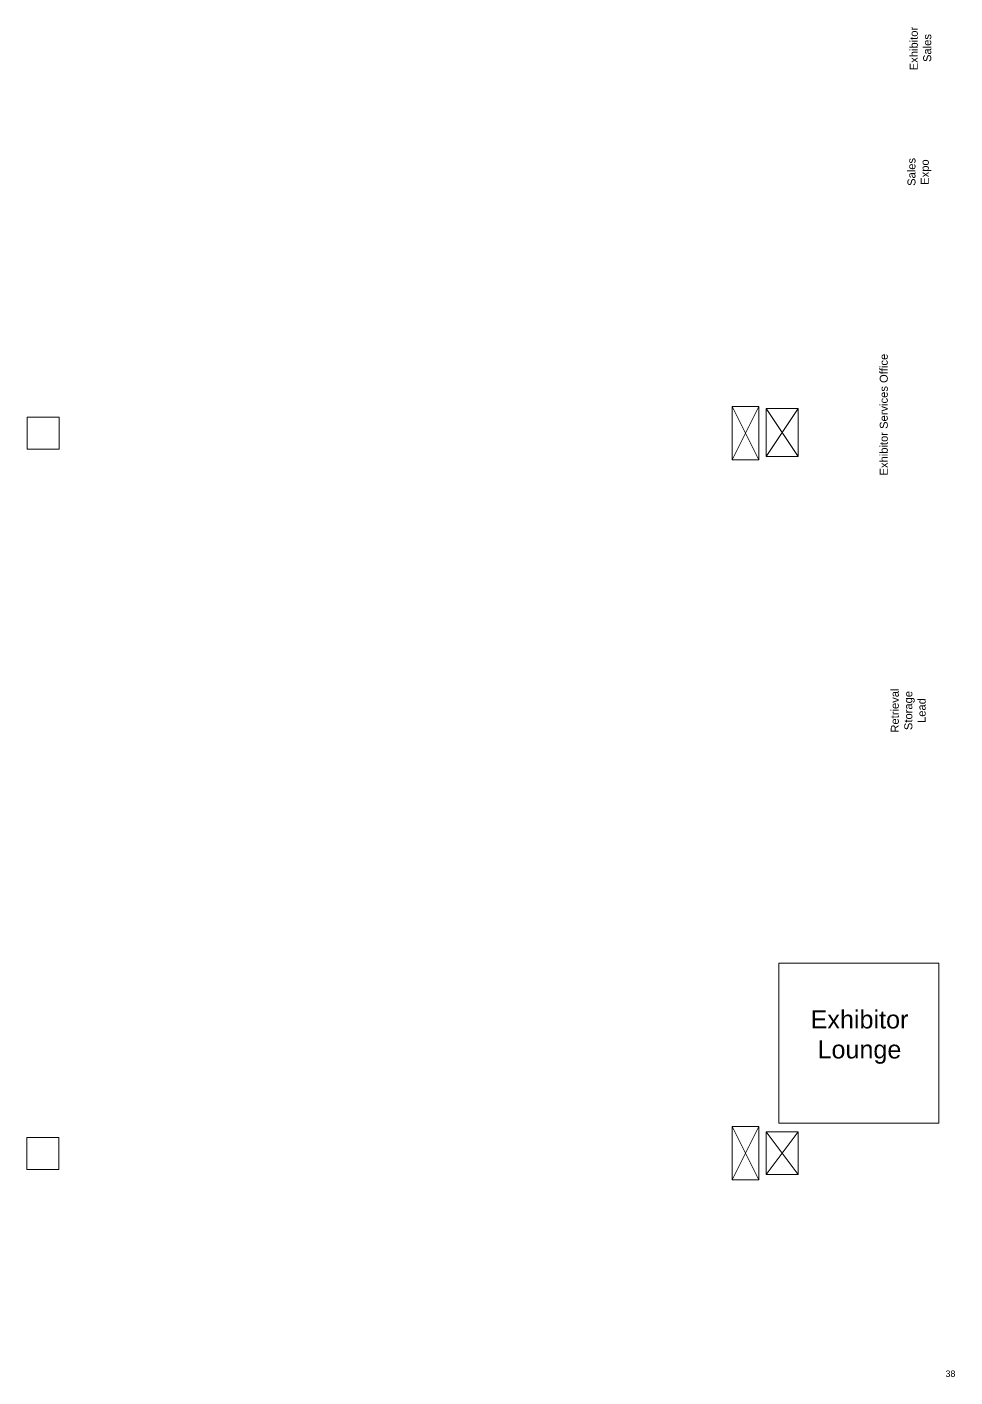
# Model space of a CAD drawing. Header units: inches. Extents: x 938 to 12482, y -17198 to -3672.
# Drawn here: x 5616 to 7008, y -8212 to -6187 of the extents above; entities that cross this region are included whole.
import ezdxf
from ezdxf.enums import TextEntityAlignment as Align

# ---------------------------------------------------------------- set-up
doc = ezdxf.new("R2010")
doc.units = ezdxf.units.IN
doc.header["$MEASUREMENT"] = 0
for name, color, linetype, true_color in [('Areas', 7, 'Continuous', 0xffffff), ('BOOTH_DIMENSION', 7, 'Continuous', 0x000000), ('Columns', 7, 'Continuous', 0xffffff)]:
    doc.layers.add(name, color=color, linetype=linetype, true_color=true_color)
doc.styles.add('Arial', font='Arial.ttf')

msp = doc.modelspace()

# ---------------------------------------------------------------- linework, layer by layer
at = {"layer": 'Areas', "color": 30, "lineweight": 5, "transparency": 33554687}
msp.add_lwpolyline([(6744, -7831), (6744, -7591), (6984, -7591), (6984, -7831), (6744, -7831)], dxfattribs=at).dxf.unprotected_set("ltscale", 0)
at = {"layer": 'Columns', "color": 6, "lineweight": 5, "transparency": 33554687}
for points in [[(6673.8, -6756.4), (6673.8, -6836.4), (6713.8, -6836.4), (6713.8, -6756.4), (6673.8, -6756.4)], [(6673.8, -6756.4), (6713.8, -6836.4)], [(6673.8, -6836.4), (6713.8, -6756.4)], [(6724.8, -6759.1), (6724.8, -6831.1), (6772.8, -6831.1), (6772.8, -6759.1), (6724.8, -6759.1)], [(6724.8, -6759.1), (6772.8, -6831.1)], [(6724.8, -6831.1), (6772.8, -6759.1)], [(5616.1, -6772.1), (5616.1, -6820.1), (5664.1, -6820.1), (5664.1, -6772.1), (5616.1, -6772.1)], [(6673.8, -7836.4), (6673.8, -7916.4), (6713.8, -7916.4), (6713.8, -7836.4), (6673.8, -7836.4)], [(6673.8, -7836.4), (6713.8, -7916.4)], [(6673.8, -7916.4), (6713.8, -7836.4)], [(5615.8, -7852.5), (5615.8, -7900.5), (5663.8, -7900.5), (5663.8, -7852.5), (5615.8, -7852.5)], [(6724.8, -7844.4), (6724.8, -7908.4), (6772.8, -7908.4), (6772.8, -7844.4), (6724.8, -7844.4)], [(6724.8, -7908.4), (6772.8, -7844.4)], [(6724.8, -7844.4), (6772.8, -7908.4)]]:
    msp.add_lwpolyline(points, dxfattribs=at).dxf.unprotected_set("ltscale", 0)

# ---------------------------------------------------------------- texts
at = {"layer": 'Areas', "color": 30, "style": 'Arial'}
for s, p in [('Exhibitor', (6952.5, -6251.9)), ('Sales', (6972.7, -6239.5)), ('Sales', (6949.1, -6425.3)), ('Expo', (6969.1, -6423.7)), ('Exhibitor Services Office', (6907.5, -6859.7)), ('Retrieval', (6924.1, -7245.4)), ('Storage', (6944.3, -7241.6)), ('Lead', (6964.3, -7230.9))]:
    msp.add_text(s, height=12, rotation=90, dxfattribs=at).set_placement(p)
for s, p in [('Exhibitor', (6865.1, -7675.6)), ('Lounge', (6865, -7720.6))]:
    msp.add_text(s, height=27, rotation=360, dxfattribs=at).set_placement(p, align=Align.MIDDLE_CENTER)
at = {"layer": 'BOOTH_DIMENSION', "color": 8, "style": 'Arial'}
msp.add_text('38', height=9.6, dxfattribs=at).set_placement((7009, -8207), align=Align.MIDDLE_RIGHT)

doc.saveas('drawing.dxf')
